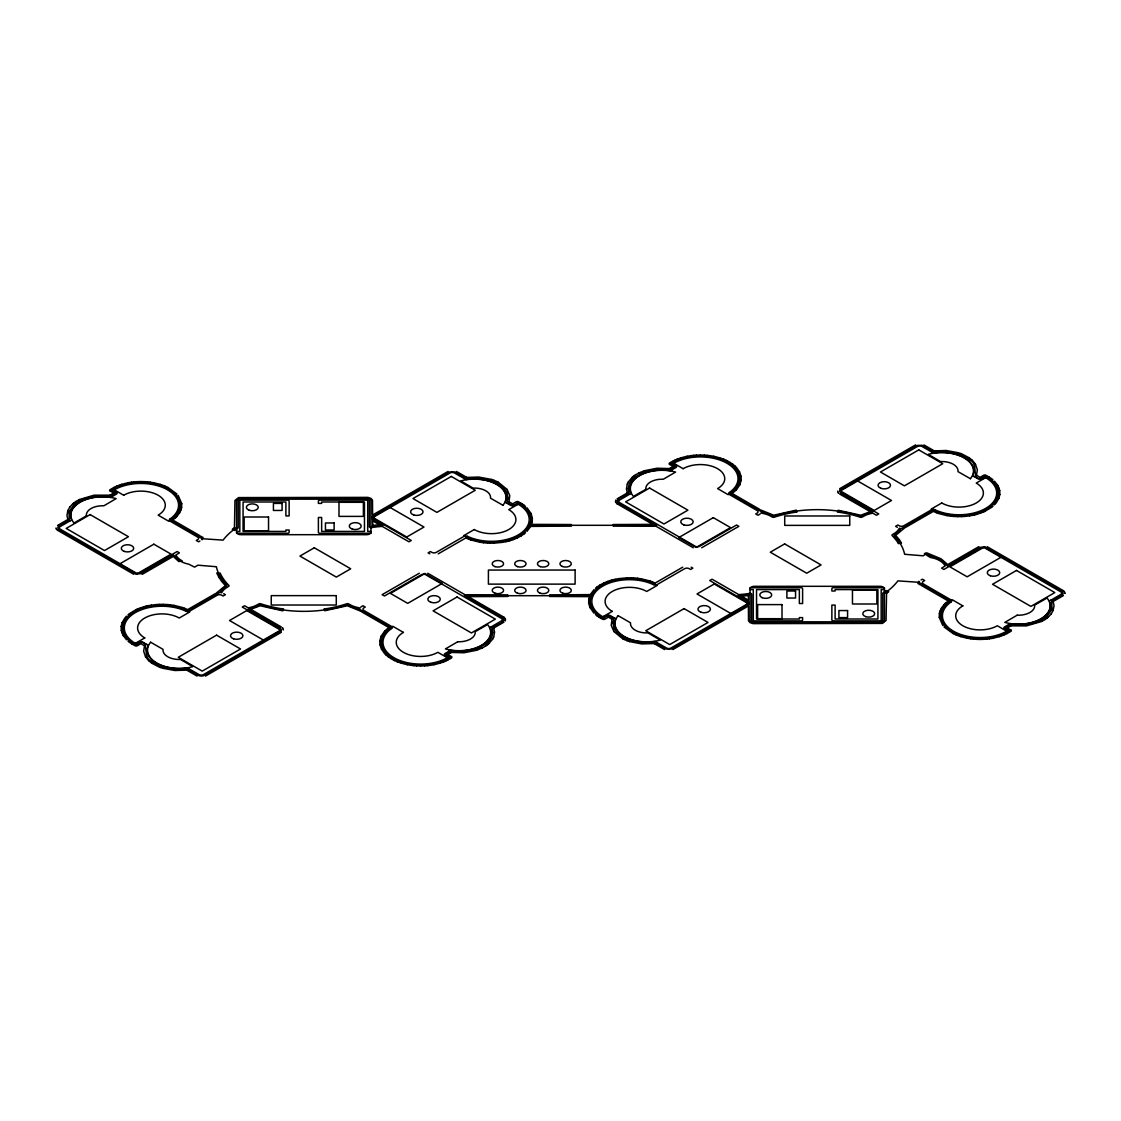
<?xml version="1.0" encoding="UTF-8"?>
<svg xmlns="http://www.w3.org/2000/svg" width="1121" height="1121" viewBox="0 0 1121 1121"><rect width="100%" height="100%" fill="white"/><g stroke="black" fill="none" stroke-linecap="round" stroke-linejoin="round"><path stroke-width="1.5" d="M492.82 632.398L491.811 637.148L489.078 641.338M628.18 488.602L629.189 483.852L631.922 479.662M180.187 505.935L179.444 500.779M940.813 615.065L941.556 620.221M508.107 498.411L506.846 492.077L502.138 486.318M612.893 622.589L614.154 628.923L618.862 634.682M121.166 626.457L121.264 630.268M180.173 505.935L179.444 509.607M283.249 629.694L283.235 629.946A2.704 1.569 0 0 0 283.249 629.568L283.235 629.329M379.809 640.834L379.921 644.645M741.191 480.166L741.079 476.355M837.751 491.306L837.765 491.054A2.704 1.569 0 0 0 837.751 491.432L837.765 491.671M940.827 615.065L941.556 611.393M999.834 494.543L999.736 490.732M1064.922 593.443L1064.95 593.191A2.704 1.569 0 0 0 1064.922 592.911L1064.95 593.065M508.107 498.411C504.408 503.707 514.469 507.589 517.299 502.474M612.893 622.589C616.48 617.167 606.643 613.509 603.701 618.526M121.166 626.415L122.133 622.631M181.63 507.491L181.742 503.665M379.809 640.792L381.112 636.266M532.251 521.868L532.349 518.042M588.749 599.132L588.651 602.958M741.191 480.208L739.888 484.734M939.37 613.509L939.258 617.335M999.834 494.585L998.867 498.369M181.63 507.533L181.041 509.775M532.237 521.91L531.592 524.362L571.444 524.53A3.517 2.032 0 0 0 571.444 526.085L530.695 526.408M588.763 599.09L589.408 596.638L549.556 596.47A3.517 2.032 0 0 0 549.556 594.915L590.305 594.592M939.37 613.467L939.958 611.225M69.012 512.591L69.264 520.018C68.563 521.615 53.472 525.203 59.091 529.855L136.202 574.064L141.148 573.616L173.489 554.965L174.834 556.198A23.037 13.298 0 0 0 188.832 564.199L194.564 567.142L197.913 565.194L216.367 566.722L216.535 567.464A88.055 50.837 0 0 0 226.932 585.344L226.176 586.493M1051.988 608.409L1051.736 600.982C1052.549 599.104 1067.43 595.966 1061.909 591.145L984.798 546.936L979.894 547.37L947.511 566.035L946.166 564.802A23.037 13.298 0 0 0 932.168 556.801L926.436 553.858L923.087 555.806L904.633 554.278L904.465 553.536A88.055 50.837 0 0 0 894.068 535.656L894.824 534.507A22.995 13.284 0 0 0 900.569 528.972L904.969 526.436M69.012 512.591L69.488 511.022M1051.988 608.409L1051.512 609.978M505.249 620.712L505.473 619.367M615.751 500.288L615.527 501.633M382.107 637.933L381.35 642.347L382.107 646.775M738.893 483.067L739.65 478.653L738.893 474.225M179.444 509.621L176.151 515.226M181.027 509.817L179.668 512.759M162.111 668.144L174.848 670.512L187.641 670.092A1.766 1.023 0 0 0 188.945 668.873A1.766 1.023 0 0 0 186.829 668.102A32.117 18.539 0 0 1 148.028 645.71A1.766 1.023 0 0 0 146.725 644.491A1.766 1.023 0 0 0 144.609 645.248L143.656 651.203L145.506 656.738M382.107 637.919L384.853 633.001L389.463 628.545M738.893 483.081L736.147 487.999L731.537 492.455M958.889 452.856L946.152 450.488L933.359 450.908A1.766 1.023 0 0 0 932.055 452.127A1.766 1.023 0 0 0 934.171 452.898A32.117 18.539 0 0 1 972.972 475.29A1.766 1.023 0 0 0 974.275 476.509A1.766 1.023 0 0 0 976.391 475.752L977.344 469.797L975.494 464.262M939.973 611.183L941.332 608.241M941.556 611.379L944.849 605.774M67.863 510.545L66.966 515.45L67.975 520.004A1.766 1.023 0 0 0 70.091 520.761A1.766 1.023 0 0 0 71.394 519.541A32.117 18.539 0 0 1 110.194 497.135A1.766 1.023 0 0 0 112.31 496.379A1.766 1.023 0 0 0 110.993 495.16L94.024 495.188L79.437 499.518M493.688 637.008L494.585 632.104L493.576 627.55A1.766 1.023 0 0 0 491.46 626.793A1.766 1.023 0 0 0 490.157 628.012A32.117 18.539 0 0 1 451.357 650.418A1.766 1.023 0 0 0 449.241 651.175A1.766 1.023 0 0 0 450.558 652.394L463.94 652.772L476.607 650.264M627.312 483.992L626.415 488.896L627.424 493.45A1.766 1.023 0 0 0 629.54 494.207A1.766 1.023 0 0 0 630.843 492.988A32.117 18.539 0 0 1 669.643 470.582A1.766 1.023 0 0 0 671.759 469.825A1.766 1.023 0 0 0 670.442 468.606L657.088 468.228L644.393 470.736M1053.137 610.455L1054.034 605.55L1053.025 600.996A1.766 1.023 0 0 0 1050.909 600.239A1.766 1.023 0 0 0 1049.606 601.459A32.117 18.539 0 0 1 1010.806 623.865A1.766 1.023 0 0 0 1008.69 624.621A1.766 1.023 0 0 0 1010.007 625.84L1026.402 625.896L1041.563 621.482M69.488 511.022L74.126 504.548L81.973 499.63M1051.512 609.978L1046.874 616.452L1039.027 621.37M67.877 510.531L69.74 507.182M493.674 637.022L492.68 639.04M627.326 483.978L628.321 481.96M1053.123 610.469L1051.26 613.818M122.147 622.589L124.711 618.246M998.853 498.411L996.289 502.754M381.126 636.224L384.545 631.235M739.874 484.776L736.455 489.765M530.667 526.45L526.982 531.368M590.333 594.55L594.018 589.632M492.665 639.068L488.952 643.496M628.335 481.932L632.048 477.504M179.64 512.801L177.006 516.305M216.017 593.387L216.045 593.331A1.625 0.939 0 0 1 216.395 593.023L225.363 585.638L221.608 581.253M904.983 527.613L904.955 527.669A1.625 0.939 0 0 1 904.605 527.977L895.637 535.362L899.392 539.747M941.36 608.199L943.994 604.695M112.268 496.477L116.444 494.095A2.746 1.583 0 0 0 116.388 491.923L113.529 490.269L114.286 489.821A37.666 21.747 0 0 1 166.202 489.078A37.666 21.747 0 0 1 170.028 518.981M449.283 651.077L445.107 653.445A2.746 1.583 0 0 0 445.163 655.631L448.022 657.284L447.265 657.733A37.666 21.747 0 0 1 395.349 658.461A37.666 21.747 0 0 1 391.523 628.559M671.675 469.993L675.893 467.555A2.746 1.583 0 0 0 675.837 465.369L672.978 463.716L673.735 463.267A37.666 21.747 0 0 1 725.651 462.539A37.666 21.747 0 0 1 729.477 492.441M1008.732 624.523L1004.556 626.905A2.746 1.583 0 0 0 1004.612 629.077L1007.471 630.731L1006.714 631.179A37.666 21.747 0 0 1 954.798 631.922A37.666 21.747 0 0 1 950.972 602.019M69.754 507.168L72.599 504.044M1051.246 613.832L1048.401 616.956M126.197 618.624L122.89 625.742L123.45 632.398M994.803 502.376L998.11 495.258L997.55 488.602M126.211 618.61L127.962 616.634M994.789 502.39L993.038 504.366M176.151 515.226L171.051 520.34L199.944 537.477L202.859 538.753L223.093 540.126A88.055 50.837 0 0 1 235.69 528.243L236.573 527.641M125.314 617.503L126.533 616.186M995.686 503.497L994.467 504.814M944.849 605.774L949.949 600.66L921.056 583.523L918.141 582.247L897.907 580.874A88.055 50.837 0 0 1 885.31 592.757L884.427 593.359M631.922 479.662L633.883 477.742M489.078 641.338L487.117 643.258M176.978 516.347L175.675 517.65M384.573 631.207L388.805 627.522L361.635 611.828M736.427 489.793L732.195 493.478L759.365 509.172M944.022 604.653L945.325 603.35M127.962 616.634L130.05 614.77M993.038 504.366L990.95 506.23M175.633 517.678L172.746 520.032L199.916 535.712M945.367 603.322L948.254 600.968L921.084 585.288M72.613 504.03L73.986 502.881M632.062 477.49L633.435 476.341M488.938 643.51L487.565 644.659M1048.387 616.97L1047.014 618.119M633.883 477.728L644.155 471.997L657.621 469.209M487.117 643.272L476.845 649.003L463.379 651.791M127.99 614.84L129.504 613.607M525.525 532.713L524.011 533.932M595.475 588.287L596.989 587.068M993.01 506.16L991.496 507.393M130.064 614.756L135.123 611.421M990.936 506.244L985.877 509.579M74 502.867L75.92 501.507M633.449 476.327L635.369 474.968M487.551 644.673L485.631 646.032M1047 618.133L1045.08 619.493M129.546 613.579L136.005 609.726M389.477 628.545L390.374 627.101L358.37 608.619A22.995 13.284 0 0 1 348.785 605.298L346.795 604.864A88.055 50.837 0 0 1 260.745 604.864L258.741 605.298A22.995 13.284 0 0 1 249.17 608.619L248.203 609.165L280.502 627.83L281.273 630.703L204.723 675.206C196.82 679.354 191.509 667.037 183.662 669.489M523.969 533.974L521.419 535.698M597.031 587.026L599.581 585.302M731.523 492.455L730.626 493.899L762.63 512.381A22.995 13.284 0 0 1 772.215 515.702L774.205 516.136A88.055 50.837 0 0 1 860.255 516.136L862.259 515.702A22.995 13.284 0 0 1 871.872 512.409M991.454 507.421L984.995 511.274M234.429 527.655L232.327 529.378A3.517 2.032 0 0 1 234.723 530.429L237.82 528.243A1.625 0.939 0 0 0 238.198 527.641L238.213 500.583A2.704 1.569 0 0 1 240.637 499.181L366.889 499.181A2.704 1.569 0 0 1 369.327 500.583L369.341 526.716A1.625 0.939 0 0 0 371.415 527.627L372.242 527.487A59.343 34.261 0 0 1 382.247 526.408L408.955 541.807L411.253 540.476L374.246 519.107A3.251 1.878 0 0 1 374.246 516.725L450.194 472.88A3.251 1.878 0 0 1 454.313 472.88L464.612 478.779M886.571 593.345L888.673 591.622A3.517 2.032 0 0 1 886.277 590.571L883.18 592.757A1.625 0.939 0 0 0 882.802 593.359L882.788 620.417A2.704 1.569 0 0 1 880.363 621.819L754.111 621.819A2.704 1.569 0 0 1 751.673 620.417L751.659 594.284A1.625 0.939 0 0 0 749.585 593.373L748.758 593.513A59.343 34.261 0 0 1 738.753 594.592L712.045 579.193L709.747 580.524L746.754 601.893A3.251 1.878 0 0 1 746.754 604.275L670.806 648.12A3.251 1.878 0 0 1 666.687 648.12L656.388 642.221M234.443 527.641L234.962 500.456L238.549 497.584L367.87 497.374L370.897 498.341L372.494 500.12L372.592 515.015L448.05 471.465M886.557 593.359L886.038 620.544L882.451 623.416L753.13 623.626L750.103 622.659L748.506 620.88L748.408 605.985L672.95 649.535M75.934 501.493L79.409 499.532M635.383 474.954L638.858 472.978M485.617 646.046L482.142 648.022M1045.066 619.507L1041.591 621.468M57.591 525.441L67.792 519.541M373.307 515.926C367.856 520.536 382.037 523.731 382.892 525.427L382.093 525.469A60.968 35.199 0 0 0 371.808 526.576L370.967 526.716M670.47 462.511L669.517 463.127A1.625 0.939 0 0 0 669.531 464.374M617.04 498.887L627.242 492.988M503.96 622.113L493.758 628.012M450.53 658.489L451.539 657.831A1.625 0.939 0 0 0 451.469 656.626M747.693 605.074C753.2 600.674 738.921 596.961 738.108 595.573L738.907 595.531A60.968 35.199 0 0 0 749.192 594.424L750.033 594.284M1063.409 595.559L1053.208 601.459M520.48 536.258L521.363 535.74M670.526 462.483L673.357 460.899M450.474 658.517L447.643 660.101M599.637 585.26L600.52 584.742M110.194 495.048L113.711 493.03L110.152 490.97M199.916 541.037L198.585 541.807L196.287 540.476L197.842 539.565A3.251 1.878 0 0 0 197.842 537.183L170.098 521.153A2.746 1.583 0 0 1 169.874 519.065M216.003 594.578L188.496 610.455L185.918 609.978M220.431 592.028L216.031 594.564M221.145 592.939L221.58 592.687A1.625 0.939 0 0 0 221.958 592.336L222.687 591.173A21.397 12.359 0 0 1 225.91 588.063L228.53 586.451A1.625 0.939 0 0 0 228.796 585.33L228.348 584.882A86.401 49.885 0 0 1 220.178 573.111L216.745 573.013L219.029 577.455M136.216 645.065C151.377 635.229 141.33 657.326 151.069 660.956M373.321 515.912L449.563 471.983L454.944 471.983L466.21 478.345L480.881 478.275M281.343 632.3L205.465 676.075M361.635 606.517L362.966 605.746L365.264 607.064L363.708 607.974A3.251 1.878 0 0 0 363.708 610.356L391.453 626.387A2.746 1.583 0 0 1 391.677 628.489M669.643 468.508L673.161 466.476L669.601 464.43M451.357 652.492L447.84 654.524L451.455 656.612M759.365 514.483L758.034 515.254L755.736 513.936L757.292 513.026A3.251 1.878 0 0 0 757.292 510.644L729.547 494.613A2.746 1.583 0 0 1 729.323 492.511M839.657 488.7L915.535 444.925M871.83 512.381L872.797 511.835L840.498 493.17L839.727 490.297L917.006 445.457L922.008 445.289L933.513 451.735L937.338 451.511M747.679 605.088L671.437 649.017L666.056 649.017L654.79 642.655L640.119 642.725M984.784 475.935C969.105 485.575 980.076 463.884 969.931 460.044M899.855 528.061L899.42 528.313A1.625 0.939 0 0 0 899.042 528.664L898.313 529.827A21.397 12.359 0 0 1 895.09 532.937L892.47 534.549A1.625 0.939 0 0 0 892.204 535.67L892.652 536.118A86.401 49.885 0 0 1 898.285 543.223M904.997 526.422L932.588 510.503L935.082 511.022M921.084 579.963L922.415 579.193L924.713 580.524L923.158 581.435A3.251 1.878 0 0 0 923.158 583.817L950.902 599.847A2.746 1.583 0 0 1 951.126 601.935M1010.806 625.952L1007.289 627.97L1010.904 630.058M520.438 536.286L517.51 537.814M600.562 584.714L603.49 583.186M113.908 487.453L110.068 489.681A1.625 0.939 0 0 0 110.082 490.928M142.241 574.316L173.251 556.422L178.799 561.551L182.191 560.85A21.397 12.359 0 0 1 176.361 555.876L176.039 555.273A1.625 0.939 0 0 0 175.829 555.021L179.416 552.863L177.118 551.546L140.097 572.901A3.251 1.878 0 0 1 135.977 572.901L60.044 529.056A3.251 1.878 0 0 1 60.044 526.674L70.259 520.733M135.137 611.421L137.056 610.441M215.26 593.696L187.683 609.6L184.741 608.353M438.255 553.844L465.832 537.954L468.76 539.201M419.31 573.237L382.121 594.676L384.433 596.008L421.454 574.653A3.251 1.878 0 0 1 425.574 574.653L501.507 618.484A3.251 1.878 0 0 1 501.507 620.866L491.292 626.821M701.69 547.763L738.879 526.324L736.567 524.992L699.546 546.347A3.251 1.878 0 0 1 695.426 546.347L619.493 502.516A3.251 1.878 0 0 1 619.493 500.134L629.708 494.179M682.745 567.156L655.168 583.046L652.24 581.799M905.74 527.304L933.317 511.4L936.259 512.647M985.863 509.579L983.944 510.559M978.759 546.684L947.749 564.578L941.037 558.776L927.585 553.199A1.625 0.939 0 0 0 925.287 553.199L924.391 553.718A3.517 2.032 0 0 1 926.815 555.329L930.122 557.319A1.625 0.939 0 0 0 930.808 557.557L931.621 557.697A21.397 12.359 0 0 1 944.639 565.124L944.961 565.727A1.625 0.939 0 0 0 945.171 565.979L941.584 568.137L943.882 569.454L980.903 548.099A3.251 1.878 0 0 1 985.023 548.099L1060.956 591.944A3.251 1.878 0 0 1 1060.956 594.326L1050.741 600.267M1007.092 633.547L1010.988 631.291A1.625 0.939 0 0 0 1010.918 630.072M113.964 487.425L117.046 486.01M673.413 460.871L674.38 460.395M446.62 660.605L447.587 660.129M1007.036 633.575L1003.954 634.99M638.886 472.964L644.365 470.736M482.114 648.036L476.635 650.264M116.99 487.201L111.301 490.283L115.561 493.03L110.937 495.944L98.172 495.762M136.061 609.698L137.056 609.249M137.07 610.441L138.065 609.978M674.436 460.367L676.495 459.456M516.459 538.304L517.454 537.842M603.546 583.158L604.541 582.696M446.564 660.633L444.505 661.544M982.935 511.022L983.93 510.559M983.944 511.751L984.939 511.302M1004.01 633.799L1009.699 630.717L1005.439 627.97L1010.063 625.056L1022.828 625.238M81.973 499.63L86.135 498.06M1039.027 621.37L1034.865 622.94M117.004 487.201L127.065 483.964M137.112 609.221L140.349 607.932M138.079 609.978L146.949 607.022L156.856 605.48M516.403 538.318L514.287 539.201M604.597 582.682L606.713 581.799M982.921 511.022L974.051 513.979L964.144 515.52M983.888 511.779L980.651 513.068M1003.996 633.799L993.935 637.036M117.116 485.982L120.423 484.748M676.566 459.428L677.602 459.021M443.398 661.979L444.434 661.572M1003.884 635.018L1000.577 636.252M677.659 458.993L681.05 457.816M513.166 539.621L514.231 539.229M606.769 581.771L607.834 581.379M443.341 662.007L439.95 663.184M140.419 607.904L143.866 606.797M513.096 539.649L510.84 540.392M607.904 581.351L610.16 580.608M980.581 513.096L977.134 514.203M120.493 484.72L121.6 484.37M999.4 636.63L1000.507 636.28M86.149 498.06L98.172 495.762M1034.851 622.94L1022.828 625.238M121.657 484.356L127.724 482.829M681.106 457.802L685.912 456.541M509.649 540.742L510.784 540.42M610.216 580.58L611.351 580.258M439.894 663.198L435.088 664.459M999.343 636.644L993.276 638.171M143.922 606.783L145.071 606.461M508.444 541.079L509.593 540.77M611.407 580.23L612.556 579.921M975.929 514.539L977.078 514.217M145.141 606.447L146.305 606.167M507.21 541.387L508.374 541.093M612.627 579.907L613.79 579.613M974.695 514.833L975.859 514.553M686.514 457.424L677.49 460.199L670.75 463.744L675.01 466.476L670.386 469.391L657.621 469.209M146.361 606.139L147.538 605.872M505.977 541.667L507.154 541.401M613.846 579.599L615.023 579.333M973.462 515.128L974.639 514.861M434.486 663.576L443.51 660.801L450.25 657.256L446.004 654.468L450.698 651.567L463.379 651.791M127.079 483.964L137.056 482.619M685.982 456.527L687.173 456.289M686.528 457.41L696.505 456.079M147.608 605.858L148.799 605.62M505.907 541.681L502.152 542.382M615.093 579.319L618.848 578.618M972.201 515.38L973.392 515.142M434.472 663.59L424.495 664.921M433.827 664.711L435.018 664.473M993.921 637.036L983.944 638.381M127.794 482.815L128.999 482.591M687.243 456.275L691.04 455.644M148.869 605.606L151.363 605.158M972.131 515.394L969.637 515.842M433.757 664.725L429.96 665.356M992.001 638.41L993.206 638.185M129.069 482.576L131.591 482.198M991.931 638.424L989.409 638.802M502.082 542.396L494.235 543.139M151.433 605.158L156.618 604.555M969.567 515.842L964.382 516.445M618.918 578.604L626.765 577.861M131.661 482.184L134.212 481.89M691.111 455.63L693.661 455.336M429.889 665.37L427.339 665.664M989.339 638.816L986.788 639.11M134.282 481.89L136.874 481.694M693.731 455.336L696.323 455.14M427.269 665.664L424.677 665.86M986.718 639.11L984.126 639.306M937.352 451.511L949.459 451.861L960.122 454.467M183.648 669.489L171.541 669.139L160.878 666.533M964.13 515.52L960.305 515.702M964.312 516.445L961.72 516.599M156.688 604.555L159.28 604.401M156.87 605.48L160.695 605.298M136.944 481.68L140.882 481.568M696.393 455.14L700.331 455.028M137.07 482.619L140.91 482.506M696.519 456.065L700.359 455.967M424.481 664.935L420.641 665.033M983.93 638.381L980.09 638.494M424.607 665.86L420.669 665.972M984.056 639.32L980.118 639.432M961.65 516.599L957.712 516.641M494.165 543.139L490.227 543.181M626.835 577.861L630.773 577.819M159.35 604.401L163.288 604.359M960.291 515.702L956.451 515.66M160.709 605.298L164.549 605.34M236.573 531.41L239.824 531.41L239.824 501.059A1.625 0.939 0 0 1 241.449 500.12L287.508 500.12A1.625 0.939 0 0 1 289.134 501.059L289.134 515.912L285.883 515.912L285.883 501.998L243.075 501.998L243.075 531.41L285.883 531.41L285.883 529.995L289.134 529.995L289.134 532.349A1.625 0.939 0 0 1 287.508 533.274L236.573 533.274L236.573 500.737A4.33 2.508 0 0 1 240.903 498.242L366.623 498.242A4.33 2.508 0 0 1 370.967 500.737L370.967 533.274L320.017 533.274A1.625 0.939 0 0 1 318.392 532.349L318.392 517.482L321.643 517.482L321.643 531.41L364.465 531.41L364.465 501.998L321.643 501.998L321.643 503.399L318.392 503.399L318.392 501.059A1.625 0.939 0 0 1 320.017 500.12L366.091 500.12A1.625 0.939 0 0 1 367.716 501.059L367.716 531.41L370.967 531.41M750.033 589.59L753.284 589.59L753.284 619.941A1.625 0.939 0 0 0 754.909 620.88L800.983 620.88A1.625 0.939 0 0 0 802.608 619.941L802.608 617.601L799.357 617.601L799.357 619.002L756.535 619.002L756.535 589.59L799.357 589.59L799.357 603.518L802.608 603.518L802.608 588.651A1.625 0.939 0 0 0 800.983 587.726L750.033 587.726L750.033 620.263A4.33 2.508 0 0 0 754.377 622.758L880.097 622.758A4.33 2.508 0 0 0 884.427 620.263L884.427 587.726L833.492 587.726A1.625 0.939 0 0 0 831.866 588.651L831.866 591.005L835.117 591.005L835.117 589.59L877.925 589.59L877.925 619.002L835.117 619.002L835.117 605.088L831.866 605.088L831.866 619.941A1.625 0.939 0 0 0 833.492 620.88L879.551 620.88A1.625 0.939 0 0 0 881.176 619.941L881.176 589.59L884.427 589.59M700.401 455.028L704.338 455.14M700.373 455.967L704.198 456.065M140.952 481.568L144.889 481.68M140.924 482.506L144.749 482.619M980.076 638.494L976.251 638.381M980.048 639.432L976.111 639.32M420.627 665.033L416.802 664.935M420.599 665.972L416.662 665.86M957.642 516.627L953.705 516.445M490.157 543.181L487.551 543.082M630.843 577.819L633.449 577.918M163.358 604.373L167.295 604.555M956.437 515.66L945.185 514.259L936.133 511.47M164.563 605.34L175.815 606.741L184.867 609.53M704.408 455.14L706.987 455.336M704.226 456.079L714.189 457.41M144.959 481.694L147.538 481.89M144.777 482.619L154.74 483.964M487.481 543.082L483.585 542.746M633.519 577.918L637.415 578.254M976.223 638.381L966.26 637.036M976.041 639.306L973.462 639.11M416.774 664.921L406.811 663.59M416.592 665.86L414.013 665.664M953.635 516.445L951.07 516.192M167.365 604.555L169.93 604.808M707.057 455.336L709.621 455.63M147.608 481.89L150.172 482.184M973.392 639.11L970.828 638.816M413.943 665.664L411.379 665.37M480.895 478.275L494.893 481.932M640.105 642.725L626.107 639.068M951 516.192L947.175 515.632M483.515 542.732L479.69 542.186M637.485 578.268L641.31 578.814M170 604.808L173.825 605.368M709.691 455.644L713.474 456.275M150.242 482.198L154.025 482.815M970.758 638.802L966.975 638.185M411.309 665.356L407.526 664.725M945.9 515.394L947.105 515.618M479.62 542.172L471.1 540.042M641.38 578.828L649.9 580.958M173.895 605.382L175.1 605.606M713.545 456.289L714.736 456.527M945.83 515.38L938.585 513.488M760.276 509.831L760.374 509.859A1.625 0.939 0 0 1 760.907 510.055L773.7 515.226L796.344 510.139A3.517 2.032 0 0 0 797.003 511.961L797.045 511.975A86.401 49.885 0 0 0 775.003 516.963L774.233 517.215A1.625 0.939 0 0 1 772.271 517.061L769.496 515.548A21.397 12.359 0 0 0 764.116 513.684L762.084 513.264A1.625 0.939 0 0 1 761.481 513.054L761.047 512.801M920.075 584.601L920.173 584.616A1.625 0.939 0 0 1 919.542 584.391L917.819 583.396A3.517 2.032 0 0 0 918.645 581.505L918.66 581.365A1.625 0.939 0 0 1 919.29 581.589L919.402 581.659M966.905 638.171L960.837 636.644M154.095 482.829L160.163 484.356M200.827 536.384L200.925 536.399A1.625 0.939 0 0 1 201.458 536.609L203.181 537.604A3.517 2.032 0 0 0 202.355 539.495L202.341 539.635A1.625 0.939 0 0 1 201.71 539.411L201.598 539.341M360.626 611.141L360.724 611.169A1.625 0.939 0 0 1 360.093 610.945L347.3 605.774L324.712 610.735A3.517 2.032 0 0 0 323.997 609.039L323.997 609.039A86.401 49.885 0 0 0 345.997 604.037L346.767 603.785A1.625 0.939 0 0 1 348.729 603.939L351.504 605.452A21.397 12.359 0 0 0 356.884 607.316L358.916 607.736A1.625 0.939 0 0 1 359.519 607.946L359.953 608.199M175.17 605.62L182.415 607.512M406.264 664.473L407.455 664.711M974.009 476.467L978.227 478.891A2.746 1.583 0 0 0 981.996 478.863L985.639 477.644A37.666 21.747 0 0 1 986.914 507.631A37.666 21.747 0 0 1 935.124 509.831M714.806 456.541L719.612 457.802M714.203 457.424L723.241 460.199L730.724 464.248M506.524 503.007L510.742 505.445A2.746 1.583 0 0 0 514.511 505.417L518.154 504.198A37.666 21.747 0 0 1 528.201 524.516L527.907 525.203A37.666 21.747 0 0 1 467.639 536.384M966.246 637.036L956.171 633.799M154.754 483.964L164.829 487.201M614.378 617.965L610.314 615.583A2.746 1.583 0 0 0 606.489 615.583L602.846 616.802A37.666 21.747 0 0 1 592.799 596.484L593.093 595.797A37.666 21.747 0 0 1 653.361 584.616M406.797 663.576L397.759 660.801L390.276 656.752M406.194 664.459L401.388 663.198M146.893 644.519L142.829 642.137A2.746 1.583 0 0 0 139.004 642.137L135.361 643.356A37.666 21.747 0 0 1 134.086 613.369A37.666 21.747 0 0 1 185.876 611.169M491.404 479.41L478.667 477.042L465.874 477.462A1.766 1.023 0 0 0 464.57 478.681A1.766 1.023 0 0 0 466.686 479.438A32.117 18.539 0 0 1 505.487 501.844A1.766 1.023 0 0 0 506.79 503.063A1.766 1.023 0 0 0 508.906 502.306L509.775 495.636L507.126 489.485M629.596 641.59L641.758 643.916L655.126 643.538A1.766 1.023 0 0 0 656.43 642.319A1.766 1.023 0 0 0 654.314 641.562A32.117 18.539 0 0 1 615.513 619.156A1.766 1.023 0 0 0 614.21 617.937A1.766 1.023 0 0 0 612.094 618.694L611.225 625.364L613.874 631.515M719.682 457.816L723.059 458.993M959.66 636.28L960.767 636.63M160.233 484.37L161.34 484.72M401.318 663.184L397.941 662.007M491.418 479.41L494.025 480.32M629.582 641.59L626.975 640.68M938.529 513.474L936.315 512.675M959.604 636.252L956.283 635.018M649.956 580.986L652.17 581.771M471.044 540.014L468.83 539.229M161.396 484.748L164.717 485.982M182.471 607.526L184.685 608.325M959.968 453.22L960.991 453.585M161.032 667.78L160.009 667.415M960.122 454.467L966.863 457.774M160.878 666.533L154.138 663.226M961.524 453.781L969.217 457.788M494.039 480.334L496.967 481.582M626.961 640.666L624.033 639.418M159.476 667.219L151.783 663.212M723.129 459.021L724.166 459.428M396.834 661.572L397.871 661.979M935.096 511.022L936.119 511.456M724.222 459.456L726.296 460.367M956.227 634.99L953.144 633.575M164.773 486.01L167.856 487.425M396.778 661.544L394.704 660.633M184.881 609.544L185.904 609.978M494.907 481.932L498.228 483.627M626.093 639.068L622.772 637.373M956.157 633.799L946.068 627.157M164.843 487.201L174.932 493.843M496.995 481.596L498.355 482.282M624.005 639.404L622.645 638.718M984.827 475.935L985.863 476.467M726.352 460.395L727.319 460.871M517.341 502.474L522.694 505.753M603.574 618.484L598.306 615.247M393.681 660.129L394.648 660.605M136.089 645.037L135.137 644.533M923.942 444.925L934.171 450.81M987.167 546.684L1063.409 590.697M897.332 527.304L895.595 526.324L897.893 524.992L899.476 525.889A3.251 1.878 0 0 0 903.596 525.889L931.355 509.873A2.746 1.583 0 0 1 934.984 509.747M727.361 460.899L730.205 462.483M953.088 633.547L944.022 626.961M693.282 547.763L655.967 526.239L613.173 526.085A3.517 2.032 0 0 0 613.173 524.53L652.716 524.362L617.04 503.749M691.153 567.156L692.89 568.137L690.592 569.454L689.009 568.557A3.251 1.878 0 0 0 684.889 568.557L657.13 584.573A2.746 1.583 0 0 1 653.501 584.714M456.457 471.465L466.686 477.35M664.543 649.535L654.314 643.65M429.847 553.844L428.11 552.863L430.408 551.546L431.991 552.443A3.251 1.878 0 0 0 436.111 552.443L463.87 536.427A2.746 1.583 0 0 1 467.499 536.286M427.718 573.237L465.033 594.761L507.827 594.915A3.517 2.032 0 0 0 507.827 596.47L468.284 596.638L503.96 617.251M167.912 487.453L176.978 494.039M393.639 660.101L390.795 658.517M223.668 593.696L225.405 594.676L223.107 596.008L221.524 595.111A3.251 1.878 0 0 0 217.404 595.111L189.645 611.127A2.746 1.583 0 0 1 186.016 611.253M133.833 574.316L57.591 530.303M197.058 676.075L186.829 670.19M498.383 482.296L507.126 489.471M622.617 638.704L613.874 631.529M985.877 476.467L990.936 479.802M520.438 502.853L518.336 501.732A1.625 0.939 0 0 0 516.235 501.774L512.605 503.861L509.088 501.844M600.562 618.147L602.664 619.268A1.625 0.939 0 0 0 604.765 619.226L608.395 617.139L611.912 619.156M135.123 644.533L130.064 641.198M976.573 475.29L980.09 477.322L983.706 475.234A1.625 0.939 0 0 1 985.793 475.178L988.848 476.859M932.14 452.295L921.798 446.34A3.251 1.878 0 0 0 917.679 446.34L841.731 490.171A3.251 1.878 0 0 0 841.731 492.553L878.738 513.936L876.44 515.254L872.783 513.152A1.625 0.939 0 0 1 872.39 513.264L870.358 513.684A21.397 12.359 0 0 0 864.964 515.548L862.189 517.061A1.625 0.939 0 0 1 860.241 517.215L859.471 516.963A86.401 49.885 0 0 0 837.415 511.975A3.517 2.032 0 0 0 838.186 510.265L860.774 515.226L870.288 511.708L839.657 494.025M618.568 503.315L656.64 525.301L529.532 525.301C533.078 518.182 528.79 509.915 522.708 505.767M502.432 617.685L464.36 595.699L591.468 595.699C587.922 602.818 592.21 611.085 598.292 615.233M281.343 626.975L250.712 609.292L260.226 605.774L282.87 610.861A3.517 2.032 0 0 1 283.543 609.039L283.571 609.025A86.401 49.885 0 0 1 261.543 604.037L260.759 603.785A1.625 0.939 0 0 0 258.811 603.939L256.036 605.452A21.397 12.359 0 0 1 250.642 607.316L248.217 607.848L244.56 605.746L242.262 607.064L279.269 628.447A3.251 1.878 0 0 1 279.269 630.829L203.321 674.66A3.251 1.878 0 0 1 199.202 674.66L188.903 668.775M144.427 645.71L140.91 643.678L137.365 645.738A1.625 0.939 0 0 1 135.207 645.822L132.152 644.141M498.242 483.627L502.124 486.318M622.758 637.373L618.876 634.682M520.48 502.881L522.26 503.988M600.52 618.119L598.74 617.012M988.904 476.887L991.454 478.625M730.247 462.511L732.798 464.248M618.54 503.301C613.019 498.481 627.9 495.342 628.713 493.464L628.727 492.105M502.46 617.699C508.093 622.309 493.156 625.854 492.287 627.536L492.273 628.895M390.753 658.489L388.202 656.752M132.096 644.113L129.546 642.375M966.863 457.774L968.642 458.993M154.138 663.226L152.358 662.007M522.316 504.016L523.969 505.179M598.684 616.984L597.031 615.821M969.245 457.802L972.397 460.395M151.755 663.198L148.603 660.605M730.738 464.262L736.147 469.279L738.893 474.211M390.262 656.738L384.853 651.721L382.107 646.789M968.642 458.993L969.931 460.03M152.358 662.007L151.069 660.97M991.496 478.667L993.01 479.886M732.84 464.276L735.082 466.154M616.914 503.651L616.662 503.455A2.704 1.569 0 0 1 616.41 503.217L616.536 503.357M524.011 505.207L525.525 506.426M596.989 615.793L595.475 614.574M504.086 617.349L504.338 617.545A2.704 1.569 0 0 1 504.59 617.783L504.464 617.643M388.16 656.724L385.918 654.846M129.504 642.333L127.99 641.114M990.95 479.816L994.243 482.983M130.05 641.184L126.757 638.017M1063.913 591.103L1064.137 591.313A2.704 1.569 0 0 1 1064.333 591.552L1064.642 591.986M735.124 466.182L736.427 467.499M385.876 654.818L384.573 653.501M57.087 529.897L56.863 529.687A2.704 1.569 0 0 1 56.667 529.448L56.358 529.014M972.411 460.409L975.48 464.234M148.589 660.591L145.52 656.766M994.467 481.231L997.746 485.407M946.054 627.143L941.556 620.235M526.982 507.785L531.032 513.446M594.018 613.215L589.968 607.554M174.946 493.857L179.444 500.765M126.533 639.769L123.254 635.593M736.455 467.527L739.51 471.773M384.545 653.473L381.49 649.227M838.466 493.086L838.284 492.862A2.704 1.569 0 0 1 838.13 492.595L838.2 492.75M282.534 627.914L282.716 628.138A2.704 1.569 0 0 1 282.87 628.405L282.8 628.25M994.803 483.669L997.55 488.588M942.803 625.532L939.258 617.377M178.197 495.468L181.742 503.623M126.197 637.331L123.45 632.412M899.406 539.762L901.494 543.11A3.517 2.032 0 0 0 898.664 543.699L898.327 543.223M221.594 581.239L219.043 577.469M997.76 485.449L999.133 488.392M123.24 635.551L121.867 632.608M739.524 471.801L741.079 476.313M381.476 649.199L379.921 644.687M615.751 502.348L615.653 502.11A2.704 1.569 0 0 1 615.583 501.844L615.611 501.998M589.94 607.526L588.651 602.986M531.06 513.474L532.349 518.014M505.249 618.652L505.347 618.89A2.704 1.569 0 0 1 505.417 619.156L505.389 619.002M56.302 528.902L56.092 528.299A2.704 1.569 0 0 1 56.064 528.019L56.05 527.935M999.147 488.434L999.722 490.69M121.853 632.566L121.278 630.31M628.727 492.105L628.18 488.602M492.273 628.895L492.82 632.398M750.033 588.819A4.33 2.508 0 0 1 754.377 586.311L880.097 586.311A4.33 2.508 0 0 1 884.427 588.819M370.967 532.181A4.33 2.508 0 0 1 366.623 534.689L240.903 534.689A4.33 2.508 0 0 1 236.573 532.181M615.611 500.653A2.704 1.569 0 0 1 615.723 500.386M760.234 513.866A2.704 1.569 0 0 1 759.954 514.091M505.389 620.347A2.704 1.569 0 0 1 505.277 620.614M360.766 607.134A2.704 1.569 0 0 1 361.046 606.909M220.459 592.042A22.995 13.284 0 0 1 226.218 586.521M150.62 642.207L150.578 642.277A31.696 18.3 0 0 0 156.814 663.043A31.696 18.3 0 0 0 192.784 666.645L180.495 659.456A16.212 9.36 0 0 1 163.049 649.367L150.62 642.207M502.937 505.277L490.494 498.172A16.212 9.36 0 0 0 473.02 488.097L460.731 480.909A31.696 18.3 0 0 1 496.701 484.51A31.696 18.3 0 0 1 502.937 505.277M618.105 615.667L618.063 615.723A31.696 18.3 0 0 0 624.299 636.49A31.696 18.3 0 0 0 660.269 640.091L647.98 632.903A16.212 9.36 0 0 1 630.534 622.828L618.105 615.667M970.422 478.723L957.979 471.633A16.212 9.36 0 0 0 940.505 461.558L928.216 454.355A31.696 18.3 0 0 1 964.186 457.957A31.696 18.3 0 0 1 970.422 478.723M86.387 515.884L73.986 523.031A31.696 18.3 0 0 1 80.18 502.208A31.696 18.3 0 0 1 116.15 498.607L103.861 505.795A16.212 9.36 0 0 0 86.401 515.87M90.142 514.595L66.195 528.425L104.505 550.551L128.453 536.721L90.142 514.595M153.843 544.189L119.358 564.101L136.608 574.05L171.093 554.138L153.843 544.189M144.749 637.933L134.212 644.015A39.291 22.686 0 0 1 134.212 611.94A39.291 22.686 0 0 1 189.771 611.94L179.234 618.021A24.382 14.083 0 0 0 144.749 618.021A24.382 14.083 0 0 0 144.749 637.933M314.3 547.777L299.938 556.072L336.342 577.091L350.705 568.795L314.3 547.777M389.505 507.126L372.256 517.089L406.741 537.001L423.99 527.038L389.505 507.126M451.287 476.439L412.976 498.551L436.924 512.381L475.248 490.255L451.287 476.439M246.774 610.553L229.525 620.516L264.01 640.413L281.259 630.464L246.774 610.553M216.591 635.159L178.267 657.284L202.228 671.115L240.539 648.989L216.591 635.159M474.281 529.532L463.744 535.614A39.291 22.686 0 0 0 519.303 535.614A39.291 22.686 0 0 0 519.303 503.539L508.766 509.621A24.382 14.083 0 0 1 508.766 529.532A24.382 14.083 0 0 1 474.281 529.532M424.943 573.504L390.458 593.401L407.708 603.364L442.192 583.452L424.943 573.504M457.046 597.003L433.084 610.833L471.409 632.959L495.356 619.128L457.046 597.003M645.836 489.331L633.393 496.421A31.696 18.3 0 0 1 639.629 475.654A31.696 18.3 0 0 1 675.599 472.053L663.31 479.242A16.212 9.36 0 0 0 645.864 489.331M649.591 488.041L625.644 501.872L663.954 523.997L687.916 510.167L649.591 488.041M457.69 641.758L445.401 648.947A31.696 18.3 0 0 0 481.371 645.346A31.696 18.3 0 0 0 487.607 624.579L475.164 631.669A16.212 9.36 0 0 1 457.69 641.744M713.292 517.636L678.808 537.548L696.057 547.496L730.542 527.599L713.292 517.636M612.234 611.379L601.697 617.461A39.291 22.686 0 0 1 601.697 585.386A39.291 22.686 0 0 1 657.256 585.386L646.719 591.468A24.382 14.083 0 0 0 612.234 591.468A24.382 14.083 0 0 0 612.234 611.379M856.99 480.587L839.741 490.536L874.226 510.447L891.475 500.484L856.99 480.587M918.772 449.885L880.461 472.011L904.409 485.841L942.733 463.716L918.772 449.885M714.259 583.999L697.01 593.962L731.495 613.874L748.744 603.911L714.259 583.999M784.658 543.909L770.295 552.205L806.7 573.223L821.062 564.928L784.658 543.909M684.076 608.619L645.752 630.745L669.713 644.561L708.024 622.449L684.076 608.619M941.766 502.979L931.229 509.06A39.291 22.686 0 0 0 986.788 509.06A39.291 22.686 0 0 0 986.788 476.986L976.251 483.067A24.382 14.083 0 0 1 976.251 502.979A24.382 14.083 0 0 1 941.766 502.979M984.392 546.95L949.907 566.862L967.157 576.811L1001.642 556.899L984.392 546.95M1016.495 570.449L992.547 584.279L1030.858 606.405L1054.805 592.575L1016.495 570.449M1017.139 615.205L1004.85 622.393A31.696 18.3 0 0 0 1040.82 618.792A31.696 18.3 0 0 0 1047.07 598.025L1034.613 605.116A16.212 9.36 0 0 1 1017.139 615.191M372.845 525.455L372.592 520.817L379.346 524.712L372.873 525.441M748.408 595.517L741.654 596.288L748.408 600.183L748.408 595.517M363.372 502.306L338.99 502.306L338.99 516.389L363.372 516.389L363.372 502.306M282.086 503.399L273.426 503.399L273.426 510.447L282.086 510.447L282.086 503.399M849.746 515.982L784.714 515.982L784.714 525.371L849.746 525.371L849.746 515.982M268.536 517.005L244.154 517.005L244.154 531.088L268.536 531.088L268.536 517.005M334.114 522.961L325.44 522.961L325.44 529.995L334.114 529.995L334.114 522.961M575.115 570.057L488.406 570.057L488.406 584.125L575.115 584.125L575.115 570.057M876.846 589.912L852.464 589.912L852.464 603.995L876.846 603.995L876.846 589.912M795.56 591.005L786.886 591.005L786.886 598.039L795.56 598.039L795.56 591.005M336.286 595.629L271.254 595.629L271.254 605.018L336.286 605.018L336.286 595.629M782.01 604.611L757.628 604.611L757.628 618.694L782.01 618.694L782.01 604.611M847.574 610.553L838.914 610.553L838.914 617.601L847.574 617.601L847.574 610.553M962.841 605.858L952.304 599.763A39.291 22.686 0 0 0 952.304 631.852A39.291 22.686 0 0 0 1007.863 631.852L997.326 625.756A24.382 14.083 0 0 1 962.841 625.756A24.382 14.083 0 0 1 962.841 605.858M683.123 468.69L672.586 462.609A39.291 22.686 0 0 1 728.146 462.609A39.291 22.686 0 0 1 728.146 494.683L717.608 488.602A24.382 14.083 0 0 0 717.608 468.69A24.382 14.083 0 0 0 683.123 468.69M403.392 632.398L392.854 626.317A39.291 22.686 0 0 0 392.854 658.391A39.291 22.686 0 0 0 448.414 658.391L437.877 652.31A24.382 14.083 0 0 1 403.392 652.31A24.382 14.083 0 0 1 403.392 632.398M123.674 495.244L113.137 489.148A39.291 22.686 0 0 1 168.696 489.148A39.291 22.686 0 0 1 168.696 521.237L158.159 515.142A24.382 14.083 0 0 0 158.159 495.244A24.382 14.083 0 0 0 123.674 495.244M562.322 566.469A5.689 3.279 0 0 0 571.29 564.115A5.689 3.279 0 0 0 563.288 560.808A5.689 3.279 0 0 0 562.322 566.469M562.784 593.233A5.689 3.279 0 0 0 571.318 590.389A5.689 3.279 0 0 0 562.784 587.544A5.689 3.279 0 0 0 562.784 593.233M540.294 566.637A5.689 3.279 0 0 0 548.828 563.793A5.689 3.279 0 0 0 540.294 560.948A5.689 3.279 0 0 0 540.294 566.637M539.832 593.065A5.689 3.279 0 0 0 548.8 590.711A5.689 3.279 0 0 0 540.798 587.39A5.689 3.279 0 0 0 539.832 593.065M517.538 566.637A5.689 3.279 0 0 0 526.071 563.793A5.689 3.279 0 0 0 517.538 560.948A5.689 3.279 0 0 0 517.538 566.637M517.538 593.233A5.689 3.279 0 0 0 526.071 590.389A5.689 3.279 0 0 0 517.538 587.544A5.689 3.279 0 0 0 517.538 593.233M495.048 566.637A5.689 3.279 0 0 0 503.581 563.793A5.689 3.279 0 0 0 495.048 560.948A5.689 3.279 0 0 0 495.048 566.637M495.048 593.233A5.689 3.279 0 0 0 503.581 590.389A5.689 3.279 0 0 0 495.048 587.544A5.689 3.279 0 0 0 495.048 593.233M990.389 575.788A6.236 3.601 0 0 0 999.736 572.663A6.236 3.601 0 0 0 990.389 569.552A6.236 3.601 0 0 0 990.389 575.788M880.658 488.21A6.236 3.601 0 0 0 890.494 485.631A6.236 3.601 0 0 0 881.723 482.002A6.236 3.601 0 0 0 880.658 488.21M683.838 524.894A6.236 3.601 0 0 0 693.184 521.783A6.236 3.601 0 0 0 683.838 518.673A6.236 3.601 0 0 0 683.838 524.894M701.073 612.29A6.236 3.601 0 0 0 710.42 609.165A6.236 3.601 0 0 0 701.073 606.055A6.236 3.601 0 0 0 701.073 612.29M124.389 551.448A6.236 3.601 0 0 0 133.735 548.337A6.236 3.601 0 0 0 124.389 545.212A6.236 3.601 0 0 0 124.389 551.448M233.588 638.83A6.236 3.601 0 0 0 242.935 635.719A6.236 3.601 0 0 0 233.588 632.608A6.236 3.601 0 0 0 233.588 638.83M430.926 602.327A6.236 3.601 0 0 0 440.287 599.217A6.236 3.601 0 0 0 430.926 596.106A6.236 3.601 0 0 0 430.926 602.327M413.691 514.945A6.236 3.601 0 0 0 423.037 511.835A6.236 3.601 0 0 0 413.691 508.71A6.236 3.601 0 0 0 413.691 514.945M762.28 597.717A5.955 3.447 0 0 0 771.682 595.251A5.955 3.447 0 0 0 763.289 591.776A5.955 3.447 0 0 0 762.28 597.717M865.734 616.662A5.955 3.447 0 0 0 874.674 613.691A5.955 3.447 0 0 0 865.734 610.707A5.955 3.447 0 0 0 865.734 616.662M352.26 529.07A5.955 3.447 0 0 0 361.214 526.085A5.955 3.447 0 0 0 352.26 523.101A5.955 3.447 0 0 0 352.26 529.07M249.31 510.293A5.955 3.447 0 0 0 258.25 507.309A5.955 3.447 0 0 0 249.31 504.338A5.955 3.447 0 0 0 249.31 510.293"/></g></svg>
